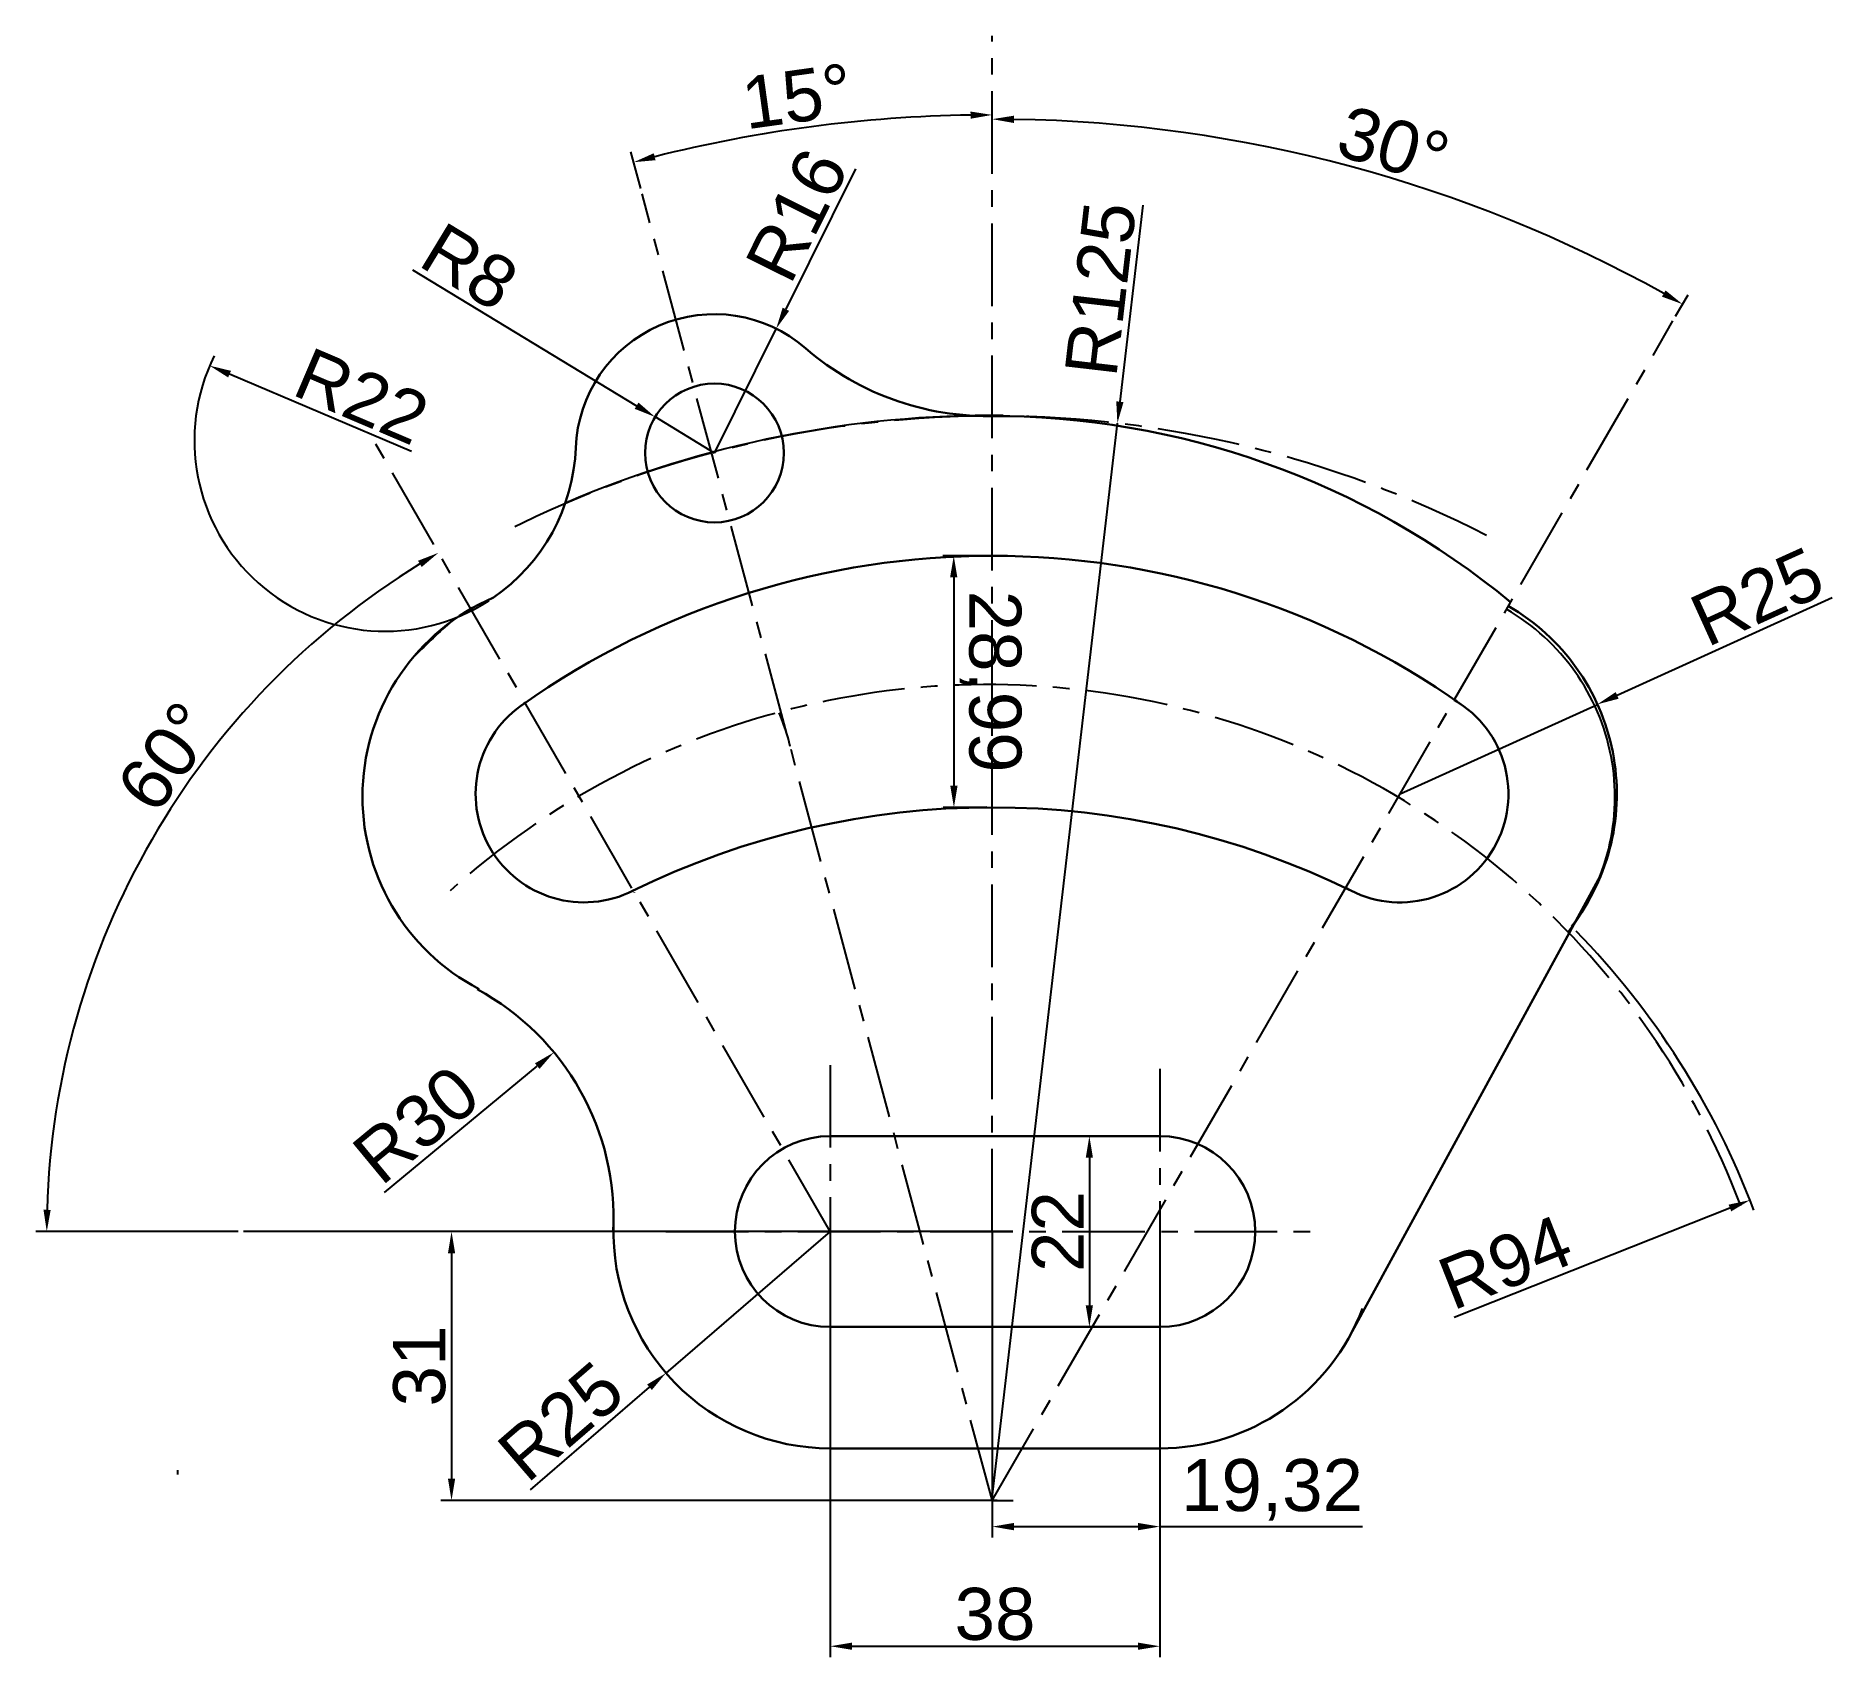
# Model space of a CAD drawing. Header units: millimetres. Extents: x 3421 to 3629, y 1730 to 1917.
import ezdxf

# ---------------------------------------------------------------- set-up
doc = ezdxf.new("R2010")
doc.units = ezdxf.units.MM
doc.header["$LTSCALE"] = 0.3
doc.linetypes.add('CENTER', pattern=[50.8, 31.75, -6.35, 6.35, -6.35])
doc.styles.get("Standard").update_dxf_attribs({"font": 'arial.ttf'})
doc.dimstyles.new('ISO-25', dxfattribs={"dimtxt": 6, "dimasz": 2.5, "dimexe": 1.25, "dimexo": 0.625, "dimtad": 1, "dimtxsty": 'Standard', "dimcen": 2.5, "dimadec": 0, "dimazin": 0, "dimtfac": 1, "dimtmove": 0, "dimatfit": 3, "dimfxl": 1, "dimarcsym": 0})

# ---------------------------------------------------------------- blocks, each defined once
blk = doc.blocks.new('*D1')
at = {"color": 0, "lineweight": -2, "transparency": 16777216}
for p, q in [((3512.99, 1778.65), (3512.99, 1730.22)), ((3550.99, 1778.65), (3550.99, 1730.22)), ((3515.49, 1731.47), (3548.49, 1731.47))]:
    blk.add_line(p, q, dxfattribs=at)
at = {"color": 0, "transparency": 16777216}
for points in [[(3515.49, 1731.89), (3515.49, 1731.06), (3512.99, 1731.47)], [(3548.49, 1731.89), (3548.49, 1731.06), (3550.99, 1731.47)]]:
    blk.add_solid(points, dxfattribs=at)
at = {"layer": 'Defpoints', "color": 0, "transparency": 16777216}
for p in [(3512.99, 1779.27), (3550.99, 1779.27), (3550.99, 1731.47)]:
    blk.add_point(p, dxfattribs=at)
at = {"color": 0, "transparency": 16777216, "insert": (3531.99, 1735.16), "char_height": 6, "attachment_point": 5}
blk.add_mtext('38', dxfattribs=at)
blk = doc.blocks.new('*D2')
at = {"color": 0, "lineweight": -2, "transparency": 16777216}
for p, q in [((3534.06, 1779.27), (3468.07, 1779.27)), ((3469.32, 1776.77), (3469.32, 1750.77)), ((3532.25, 1748.27), (3468.07, 1748.27))]:
    blk.add_line(p, q, dxfattribs=at)
at = {"color": 0, "transparency": 16777216}
for points in [[(3468.91, 1776.77), (3469.74, 1776.77), (3469.32, 1779.27)], [(3468.91, 1750.77), (3469.74, 1750.77), (3469.32, 1748.27)]]:
    blk.add_solid(points, dxfattribs=at)
at = {"layer": 'Defpoints', "color": 0, "transparency": 16777216}
for p in [(3534.69, 1779.27), (3469.32, 1748.27), (3532.87, 1748.27)]:
    blk.add_point(p, dxfattribs=at)
at = {"color": 0, "transparency": 16777216, "insert": (3465.63, 1763.77), "char_height": 6, "attachment_point": 5, "rotation": 90}
blk.add_mtext('31', dxfattribs=at)
blk = doc.blocks.new('*D3')
at = {"color": 0, "lineweight": -2, "transparency": 16777216}
for p, q in [((3537.19, 1790.27), (3544.12, 1790.27)), ((3542.87, 1787.77), (3542.87, 1770.77)), ((3537.19, 1768.27), (3544.12, 1768.27))]:
    blk.add_line(p, q, dxfattribs=at)
at = {"color": 0, "transparency": 16777216}
for points in [[(3542.45, 1787.77), (3543.28, 1787.77), (3542.87, 1790.27)], [(3542.45, 1770.77), (3543.28, 1770.77), (3542.87, 1768.27)]]:
    blk.add_solid(points, dxfattribs=at)
at = {"layer": 'Defpoints', "color": 0, "transparency": 16777216}
for p in [(3536.56, 1790.27), (3536.56, 1768.27), (3542.87, 1768.27)]:
    blk.add_point(p, dxfattribs=at)
at = {"color": 0, "transparency": 16777216, "insert": (3539.23, 1779.27), "char_height": 6, "attachment_point": 5, "rotation": 90}
blk.add_mtext('22', dxfattribs=at)
blk = doc.blocks.new('*D4')
at = {"color": 0, "lineweight": -2, "transparency": 16777216}
for p, q in [((3512.99, 1779.27), (3494.05, 1762.96)), ((3478.41, 1749.49), (3492.15, 1761.33))]:
    blk.add_line(p, q, dxfattribs=at)
at = {"color": 0, "transparency": 16777216}
blk.add_solid([(3491.88, 1761.64), (3492.42, 1761.01), (3494.05, 1762.96)], dxfattribs=at)
at = {"layer": 'Defpoints', "color": 0, "transparency": 16777216}
for p in [(3512.99, 1779.27), (3494.05, 1762.96)]:
    blk.add_point(p, dxfattribs=at)
at = {"color": 0, "transparency": 16777216, "insert": (3481.93, 1757.39), "char_height": 6, "attachment_point": 5, "rotation": 40.7348}
blk.add_mtext('R25', dxfattribs=at)
blk = doc.blocks.new('*D5')
at = {"color": 0, "lineweight": -2, "transparency": 16777216}
blk.add_line((3461.6, 1783.78), (3479.2, 1798.34), dxfattribs=at)
at = {"color": 0, "transparency": 16777216}
blk.add_solid([(3478.94, 1798.66), (3479.47, 1798.02), (3481.13, 1799.93)], dxfattribs=at)
at = {"layer": 'Defpoints', "color": 0, "transparency": 16777216}
for p in [(3481.13, 1799.93), (3458.01, 1780.81)]:
    blk.add_point(p, dxfattribs=at)
at = {"color": 0, "transparency": 16777216, "insert": (3465.25, 1791.59), "char_height": 6, "attachment_point": 5, "rotation": 39.5933}
blk.add_mtext('R30', dxfattribs=at)
blk = doc.blocks.new('*D6')
at = {"color": 0, "lineweight": -2, "transparency": 16777216}
blk.add_line((3584.94, 1769.41), (3616.73, 1781.99), dxfattribs=at)
blk.add_arc((3531.64, 1748.33), 94, 20.8178, 44.2366, dxfattribs=at)
at = {"color": 0, "transparency": 16777216}
blk.add_solid([(3616.58, 1782.37), (3616.88, 1781.6), (3619.06, 1782.9)], dxfattribs=at)
at = {"layer": 'Defpoints', "color": 0, "transparency": 16777216}
for p in [(3619.06, 1782.9), (3531.64, 1748.33)]:
    blk.add_point(p, dxfattribs=at)
at = {"color": 0, "transparency": 16777216, "insert": (3590.82, 1775.7), "char_height": 6, "attachment_point": 5, "rotation": 21.5798}
blk.add_mtext('R94', dxfattribs=at)
blk = doc.blocks.new('*D7')
at = {"color": 0, "lineweight": -2, "transparency": 16777216}
for p, q in [((3464.81, 1890.14), (3490.66, 1874.46)), ((3499.64, 1869.01), (3492.8, 1873.16))]:
    blk.add_line(p, q, dxfattribs=at)
at = {"color": 0, "transparency": 16777216}
blk.add_solid([(3490.88, 1874.82), (3490.44, 1874.1), (3492.8, 1873.16)], dxfattribs=at)
at = {"layer": 'Defpoints', "color": 0, "transparency": 16777216}
for p in [(3492.8, 1873.16), (3499.64, 1869.01)]:
    blk.add_point(p, dxfattribs=at)
at = {"color": 0, "transparency": 16777216, "insert": (3471.4, 1890.46), "char_height": 6, "attachment_point": 5, "rotation": 328.7577}
blk.add_mtext('R8', dxfattribs=at)
blk = doc.blocks.new('*D8')
at = {"color": 0, "lineweight": -2, "transparency": 16777216}
for p, q in [((3515.92, 1901.77), (3507.87, 1885.58)), ((3499.64, 1869.01), (3506.76, 1883.34))]:
    blk.add_line(p, q, dxfattribs=at)
at = {"color": 0, "transparency": 16777216}
blk.add_solid([(3507.5, 1885.76), (3508.25, 1885.39), (3506.76, 1883.34)], dxfattribs=at)
at = {"layer": 'Defpoints', "color": 0, "transparency": 16777216}
for p in [(3506.76, 1883.34), (3499.64, 1869.01)]:
    blk.add_point(p, dxfattribs=at)
at = {"color": 0, "transparency": 16777216, "insert": (3509.15, 1896.44), "char_height": 6, "attachment_point": 5, "rotation": 63.5644}
blk.add_mtext('R16', dxfattribs=at)
blk = doc.blocks.new('*D9')
at = {"color": 0, "lineweight": -2, "transparency": 16777216}
blk.add_line((3444.71, 1779.27), (3421.4, 1779.27), dxfattribs=at)
blk.add_arc((3512.99, 1779.27), 90.34, 121.5856, 178.4144, dxfattribs=at)
at = {"color": 0, "transparency": 16777216}
for points in [[(3465.46, 1856.59), (3465.88, 1855.87), (3467.82, 1857.51)], [(3423.1, 1781.77), (3422.27, 1781.78), (3422.65, 1779.27)]]:
    blk.add_solid(points, dxfattribs=at)
at = {"layer": 'Defpoints', "color": 0, "transparency": 16777216}
for p in [(3460.24, 1870.64), (3428.1, 1810.17), (3445.33, 1779.27), (3512.99, 1779.27), (3512.99, 1779.27)]:
    blk.add_point(p, dxfattribs=at)
at = {"color": 0, "transparency": 16777216, "insert": (3436.53, 1834), "char_height": 6, "attachment_point": 5, "rotation": 54.4061}
blk.add_mtext('60°', dxfattribs=at)
blk = doc.blocks.new('*D10')
at = {"color": 0, "lineweight": -2, "transparency": 16777216}
blk.add_line((3491.14, 1899.48), (3490, 1903.74), dxfattribs=at)
blk.add_arc((3531.67, 1748.25), 159.73, 90.8968, 104.1032, dxfattribs=at)
at = {"color": 0, "transparency": 16777216}
for points in [[(3529.16, 1908.37), (3529.17, 1907.54), (3531.67, 1907.98)], [(3492.85, 1902.76), (3492.64, 1903.56), (3490.33, 1902.53)]]:
    blk.add_solid(points, dxfattribs=at)
at = {"layer": 'Defpoints', "color": 0, "transparency": 16777216}
for p in [(3531.67, 1917.08), (3517.75, 1907.37), (3491.31, 1898.88), (3531.67, 1779.27), (3531.64, 1748.33)]:
    blk.add_point(p, dxfattribs=at)
at = {"color": 0, "transparency": 16777216, "insert": (3509.17, 1910.11), "char_height": 6, "attachment_point": 5, "rotation": 7.9131}
blk.add_mtext('15°', dxfattribs=at)
blk = doc.blocks.new('*D11')
at = {"color": 0, "lineweight": -2, "transparency": 16777216}
blk.add_line((3610.47, 1884.77), (3611.9, 1887.24), dxfattribs=at)
blk.add_arc((3531.67, 1748.27), 159.22, 60.8997, 89.1003, dxfattribs=at)
at = {"color": 0, "transparency": 16777216}
for points in [[(3534.16, 1907.05), (3534.17, 1907.89), (3531.67, 1907.49)], [(3609.31, 1887.75), (3608.89, 1887.03), (3611.27, 1886.16)]]:
    blk.add_solid(points, dxfattribs=at)
at = {"layer": 'Defpoints', "color": 0, "transparency": 16777216}
for p in [(3531.67, 1917.08), (3559.31, 1905.07), (3610.16, 1884.23), (3531.67, 1779.27), (3531.67, 1748.27)]:
    blk.add_point(p, dxfattribs=at)
at = {"color": 0, "transparency": 16777216, "insert": (3577.94, 1904.47), "char_height": 6, "attachment_point": 5, "rotation": 343.4992}
blk.add_mtext('30°', dxfattribs=at)
blk = doc.blocks.new('*D12')
at = {"color": 0, "lineweight": -2, "transparency": 16777216}
for p, q in [((3628.51, 1852.31), (3603.73, 1841.07)), ((3578.69, 1829.71), (3601.45, 1840.04))]:
    blk.add_line(p, q, dxfattribs=at)
at = {"color": 0, "transparency": 16777216}
blk.add_solid([(3603.56, 1841.45), (3603.9, 1840.69), (3601.45, 1840.04)], dxfattribs=at)
at = {"layer": 'Defpoints', "color": 0, "transparency": 16777216}
for p in [(3601.45, 1840.04), (3578.69, 1829.71)]:
    blk.add_point(p, dxfattribs=at)
at = {"color": 0, "transparency": 16777216, "insert": (3619.87, 1852.44), "char_height": 6, "attachment_point": 5, "rotation": 24.3937}
blk.add_mtext('R25', dxfattribs=at)
blk = doc.blocks.new('*D13')
at = {"color": 0, "lineweight": -2, "transparency": 16777216}
blk.add_line((3464.69, 1869.18), (3443.72, 1878.1), dxfattribs=at)
blk.add_arc((3461.67, 1870.46), 22, 153.6843, 302.9676, dxfattribs=at)
at = {"color": 0, "transparency": 16777216}
blk.add_solid([(3443.89, 1878.48), (3443.56, 1877.72), (3441.42, 1879.08)], dxfattribs=at)
at = {"layer": 'Defpoints', "color": 0, "transparency": 16777216}
for p in [(3441.42, 1879.08), (3461.67, 1870.46)]:
    blk.add_point(p, dxfattribs=at)
at = {"color": 0, "transparency": 16777216, "insert": (3458.97, 1875.56), "char_height": 6, "attachment_point": 5, "rotation": 336.9398}
blk.add_mtext('R22', dxfattribs=at)
blk = doc.blocks.new('*D14')
at = {"color": 0, "lineweight": -2, "transparency": 16777216}
for p, q in [((3549.02, 1897.56), (3546.39, 1874.92)), ((3531.64, 1748.27), (3546.1, 1872.43))]:
    blk.add_line(p, q, dxfattribs=at)
at = {"color": 0, "transparency": 16777216}
blk.add_solid([(3545.97, 1874.97), (3546.8, 1874.87), (3546.1, 1872.43)], dxfattribs=at)
at = {"layer": 'Defpoints', "color": 0, "transparency": 16777216}
for p in [(3546.1, 1872.43), (3531.64, 1748.27)]:
    blk.add_point(p, dxfattribs=at)
at = {"color": 0, "transparency": 16777216, "insert": (3544.18, 1887.91), "char_height": 6, "attachment_point": 5, "rotation": 83.3609}
blk.add_mtext('R125', dxfattribs=at)
blk = doc.blocks.new('*D15')
at = {"color": 0, "lineweight": -2, "transparency": 16777216}
for p, q in [((3531.02, 1857.16), (3525.98, 1857.16)), ((3527.23, 1854.66), (3527.25, 1830.66)), ((3531.04, 1828.17), (3526, 1828.16))]:
    blk.add_line(p, q, dxfattribs=at)
at = {"color": 0, "transparency": 16777216}
for points in [[(3527.65, 1854.66), (3526.81, 1854.66), (3527.23, 1857.16)], [(3527.67, 1830.66), (3526.83, 1830.66), (3527.25, 1828.16)]]:
    blk.add_solid(points, dxfattribs=at)
at = {"layer": 'Defpoints', "color": 0, "transparency": 16777216}
for p in [(3531.64, 1857.16), (3527.25, 1828.16), (3531.67, 1828.17)]:
    blk.add_point(p, dxfattribs=at)
at = {"color": 0, "transparency": 16777216, "insert": (3531.47, 1842.66), "char_height": 6, "attachment_point": 5, "rotation": 270.0467}
blk.add_mtext('28,99', dxfattribs=at)
blk = doc.blocks.new('*D16')
at = {"color": 0, "lineweight": -2, "transparency": 16777216}
for p, q in [((3531.67, 1778.65), (3531.67, 1744.01)), ((3550.99, 1778.65), (3550.99, 1744.01)), ((3534.17, 1745.26), (3548.49, 1745.26)), ((3550.99, 1745.26), (3574.36, 1745.26))]:
    blk.add_line(p, q, dxfattribs=at)
at = {"color": 0, "transparency": 16777216}
for points in [[(3534.17, 1745.68), (3534.17, 1744.84), (3531.67, 1745.26)], [(3548.49, 1745.68), (3548.49, 1744.84), (3550.99, 1745.26)]]:
    blk.add_solid(points, dxfattribs=at)
at = {"layer": 'Defpoints', "color": 0, "transparency": 16777216}
for p in [(3531.67, 1779.27), (3550.99, 1779.27), (3550.99, 1745.26)]:
    blk.add_point(p, dxfattribs=at)
at = {"color": 0, "transparency": 16777216, "insert": (3563.93, 1749.49), "char_height": 6, "attachment_point": 5}
blk.add_mtext('19,32', dxfattribs=at)

msp = doc.modelspace()

# ---------------------------------------------------------------- linework, layer by layer
at = {"linetype": 'CENTER'}
for p, q in [((3531.666, 1779.273), (3531.666, 1917.083)), ((3531.644, 1748.332), (3491.306, 1898.877)), ((3531.666, 1748.273), (3610.159, 1884.226)), ((3512.99, 1779.273), (3460.237, 1870.643)), ((3512.99, 1798.465), (3512.99, 1762.773)), ((3550.99, 1798.009), (3550.99, 1764.291)), ((3494.029, 1779.273), (3569.303, 1779.273)), ((3531.666, 1779.273), (3531.666, 1768.273))]:
    msp.add_line(p, q, dxfattribs=at)
for p, q in [((3471.666, 1850.848), (3471.658, 1850.862)), ((3531.666, 1842.332), (3531.666, 1842.332, 12.5)), ((3477.916, 1840.023), (3477.887, 1840.072)), ((3585.24, 1840.504), (3585.263, 1840.544)), ((3572.724, 1818.826), (3572.74, 1818.854)), ((3490.428, 1818.352), (3490.416, 1818.372)), ((3490.428, 1818.352), (3490.416, 1818.372)), ((3512.99, 1779.273), (3445.332, 1779.273)), ((3531.644, 1748.332), (3531.701, 1748.332)), ((3531.666, 1748.273), (3534.08, 1748.273))]:
    msp.add_line(p, q)
at = {"lineweight": 30}
for p, q in [((3572.947, 1767.319), (3601.995, 1820.674)), ((3512.99, 1790.273), (3550.99, 1790.273)), ((3512.99, 1768.273), (3550.99, 1768.273)), ((3512.99, 1754.273), (3550.99, 1754.273))]:
    msp.add_line(p, q, dxfattribs=at)
msp.add_circle((3499.638, 1869.013), 8, dxfattribs=at)
for centre, radius, start, end in [((3499.638, 1869.013), 16, 49.05808, 177.81576), ((3531.092, 1905.271), 32, 229.05808, 273.32177), ((3531.666, 1779.273), 94, 50.50895, 90.26126), ((3461.665, 1870.462), 22, 304.59536, 357.81576), ((3531.644, 1763.161), 94, 54.74571, 125.25559), ((3484.053, 1829.394), 25, 113.31895, 242.46816), ((3578.687, 1829.714), 25, 322.32858, 60), ((3484.6, 1829.713), 12.5, 122.9067, 297.0933), ((3578.687, 1829.714), 12.5, 240, 60), ((3531.645, 1734.166), 94, 63.78704, 116.21426), ((3458.012, 1780.814), 30, 357.05464, 61.60606), ((3531.645, 1734.166), 94, 128.99355, 129.07398), ((3512.99, 1779.273), 11, 90, 270), ((3550.99, 1779.273), 11, 270, 90), ((3512.99, 1779.273), 25, 178.39394, 270), ((3550.99, 1779.273), 25, 270, 339.23323)]:
    msp.add_arc(centre, radius, start, end, dxfattribs=at)
at = {"linetype": 'CENTER'}
for centre, radius, start, end in [((3531.644, 1748.273), 125, 62.85459, 116.56769), ((3531.157, 1749.548), 92.768, 20.64173, 131.94759)]:
    msp.add_arc(centre, radius, start, end, dxfattribs=at)
for centre, radius, start, end in [((3531.644, 1748.332), 125, 89.40336, 113.17714), ((3531.666, 1779.273), 94, 90, 90.26126), ((3578.472, 1829.343), 25, 321.58973, 60), ((3531.666, 1779.273), 94, 131.70883, 135.35194), ((3484.053, 1829.394), 25, 13.35457, 22.77558), ((3531.644, 1748.332), 94, 44.61756, 44.68682), ((3532.062, 1734.076), 94, 129.14877, 129.15469), ((3531.666, 1748.273), 94, 177.87406, 178.17644)]:
    msp.add_arc(centre, radius, start, end)

# ---------------------------------------------------------------- dimensions: what is measured, and where the dimension line sits
for base, line1, line2, picture, middle in [((3517.745, 1907.368), ((3531.666, 1779.273), (3531.666, 1917.083)), ((3531.644, 1748.332), (3491.306, 1898.877)), '*D10', (3509.677, 1906.455)), ((3559.314, 1905.071), ((3531.666, 1748.273), (3610.159, 1884.226)), ((3531.666, 1779.273), (3531.666, 1917.083)), '*D11', (3576.889, 1900.932)), ((3428.097, 1810.171), ((3512.99, 1779.273), (3460.237, 1870.643)), ((3512.99, 1779.273), (3445.332, 1779.273)), '*D9', (3439.528, 1831.855))]:
    dim = msp.add_angular_dim_2l(base=base, line1=line1, line2=line2, dimstyle='ISO-25')
    dim.commit()
    dim.dimension.update_dxf_attribs({"geometry": picture, "text_midpoint": middle, "dimtype": 162})
for center, mpoint, picture, middle in [((3499.638, 1869.013), (3506.761, 1883.34), '*D8', (3509.153, 1896.436)), ((3531.644, 1748.273), (3546.096, 1872.434), '*D14', (3544.184, 1887.906)), ((3512.99, 1779.273), (3494.047, 1762.959), '*D4', (3481.929, 1757.39))]:
    dim = msp.add_radius_dim(center=center, mpoint=mpoint, dimstyle='ISO-25')
    dim.commit()
    dim.dimension.update_dxf_attribs({"geometry": picture, "text_midpoint": middle})
for center, mpoint, picture, middle in [((3499.638, 1869.013), (3492.798, 1873.163), '*D7', (3469.484, 1887.306)), ((3461.665, 1870.462), (3441.423, 1879.079), '*D13', (3457.545, 1872.216)), ((3578.687, 1829.714), (3601.455, 1840.039), '*D12', (3621.39, 1849.079)), ((3531.644, 1748.332), (3619.056, 1782.905), '*D6', (3592.177, 1772.274)), ((3458.012, 1780.814), (3481.129, 1799.934), '*D5', (3467.601, 1788.745))]:
    dim = msp.add_radius_dim(center=center, mpoint=mpoint, dimstyle='ISO-25')
    dim.commit()
    dim.dimension.update_dxf_attribs({"geometry": picture, "text_midpoint": middle, "dimtype": 164})
dim = msp.add_aligned_dim(p1=(3531.6428, 1857.1611), p2=(3531.6664, 1828.1665), distance=-4.416, dimstyle='ISO-25')
dim.commit()
dim.dimension.update_dxf_attribs({"geometry": '*D15', "text_midpoint": (3531.4693, 1842.6636)})
dim = msp.add_linear_dim(base=(3542.865, 1768.273), p1=(3536.562, 1790.273), p2=(3536.562, 1768.273), angle=90, dimstyle='ISO-25')
dim.commit()
dim.dimension.update_dxf_attribs({"geometry": '*D3', "text_midpoint": (3542.865, 1779.273), "dimtype": 160})
dim = msp.add_linear_dim(base=(3469.324, 1748.273), p1=(3534.688, 1779.273), p2=(3532.873, 1748.273), angle=90, dimstyle='ISO-25')
dim.commit()
dim.dimension.update_dxf_attribs({"geometry": '*D2', "text_midpoint": (3465.633, 1763.773)})
for base, p1, picture, middle in [((3550.99, 1731.473), (3512.99, 1779.273), '*D1', (3531.99, 1735.164)), ((3550.99, 1745.261), (3531.666, 1779.273), '*D16', (3563.926, 1749.492))]:
    dim = msp.add_linear_dim(base=base, p1=p1, p2=(3550.99, 1779.273), dimstyle='ISO-25')
    dim.commit()
    dim.dimension.update_dxf_attribs({"geometry": picture, "text_midpoint": middle})

doc.saveas('drawing.dxf')
